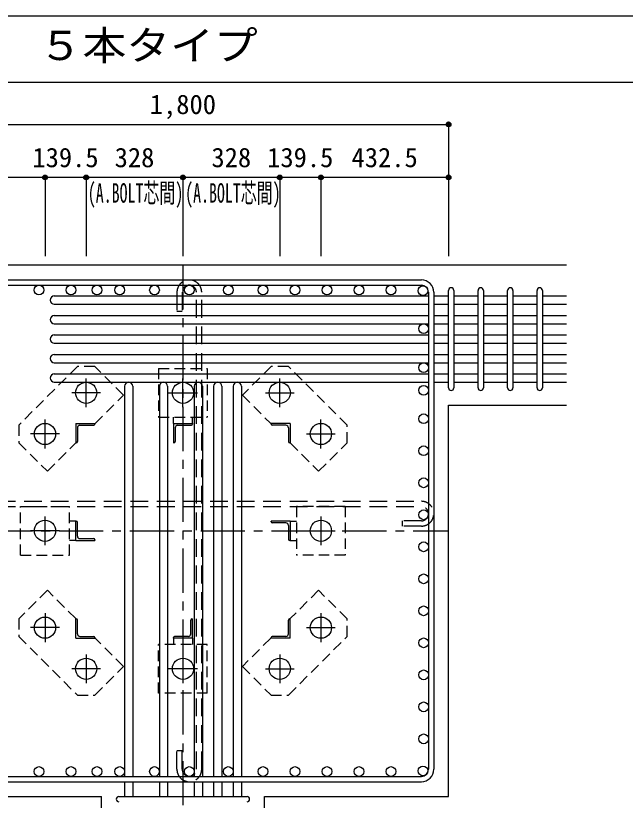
# Model space of a CAD drawing. Units: millimetres at full size, sheet at 1:30. Extents: x -5973 to 5954, y -4195 to 4201.
# Drawn here: x -4863 to -2797, y 1543 to 4201 of the extents above; entities that cross this region are included whole.
import ezdxf
from ezdxf.enums import TextEntityAlignment as Align

# ---------------------------------------------------------------- set-up
doc = ezdxf.new("R2010")
doc.units = ezdxf.units.MM
doc.header["$LTSCALE"] = 30
doc.header["$PDMODE"] = 32
doc.header["$PDSIZE"] = 15
for name, pattern in [('CHAIN1', [8, 5, -1, 1, -1]), ('DASHED1', [1.8, 1.2, -0.6]), ('DASHED2', [3, 2, -1])]:
    doc.linetypes.add(name, pattern=pattern)
for name, color, linetype in [('0-1_躯体線', 2, 'Continuous'), ('0-2_アンカーボルト', 4, 'CHAIN1'), ('0-3_立上り筋', 3, 'Continuous'), ('0-4_フープ筋', 7, 'Continuous'), ('0-5_基礎梁筋', 7, 'Continuous'), ('0-6_スタラップ筋', 7, 'Continuous'), ('0-7_文字', 4, 'Continuous'), ('0-9_プレート', 4, 'DASHED1'), ('0-A_アングル', 4, 'Continuous'), ('0-C', 7, 'DASHED2'), ('0-D_寸法', 4, 'Continuous'), ('6-7_文字', 7, 'Continuous'), ('F-0_枠', 6, 'Continuous')]:
    doc.layers.add(name, color=color, linetype=linetype)
doc.styles.add('ＭＳ ゴシック', font='')
doc.styles.get('ＭＳ ゴシック').set_extended_font_data('MS Gothic')

msp = doc.modelspace()

# ---------------------------------------------------------------- linework, layer by layer
at = {"layer": '0-1_躯体線'}
for p, q in [((-2995.8, 3356.03), (-5195.8, 3356.03)), ((-3395.8, 2881.53), (-2995.8, 2881.53)), ((-3395.8, 1556.03), (-3395.8, 2881.53)), ((-5195.8, 1556.03), (-4571.8, 1556.03)), ((-4571.8, 1156.03), (-4571.8, 1556.03))]:
    msp.add_line(p, q, dxfattribs=at)
msp.add_lwpolyline([(-4019.8, 1156.03), (-4019.8, 1556.03), (-3395.8, 1556.03)], dxfattribs=at)
at = {"layer": '0-2_アンカーボルト'}
for p, q in [((-4623.8, 2874.73), (-4623.8, 2972.23)), ((-4295.8, 2874.83), (-4295.8, 2972.33)), ((-3967.8, 2874.83), (-3967.8, 2972.33)), ((-4575.1, 2923.53), (-4672.6, 2923.53)), ((-4344.6, 2923.53), (-4247.1, 2923.53)), ((-4016.6, 2923.53), (-3919.1, 2923.53)), ((-4763.3, 2735.23), (-4763.3, 2832.73)), ((-3828.3, 2735.33), (-3828.3, 2832.83)), ((-4714.6, 2784.03), (-4812.1, 2784.03)), ((-3877.1, 2784.03), (-3779.6, 2784.03)), ((-4763.3, 2407.23), (-4763.3, 2504.73)), ((-3828.3, 2504.83), (-3828.3, 2407.33)), ((-4714.6, 2456.03), (-4812.1, 2456.03)), ((-3877, 2456.03), (-3779.5, 2456.03)), ((-4763.3, 2176.73), (-4763.3, 2079.23)), ((-3828.3, 2176.83), (-3828.3, 2079.33)), ((-4714.5, 2128.03), (-4812, 2128.03)), ((-3877, 2128.03), (-3779.5, 2128.03)), ((-4623.8, 2037.23), (-4623.8, 1939.73)), ((-4295.8, 2037.23), (-4295.8, 1939.73)), ((-3967.8, 2037.33), (-3967.8, 1939.83)), ((-4575, 1988.53), (-4672.5, 1988.53)), ((-4247, 1988.53), (-4344.5, 1988.53)), ((-4016.5, 1988.53), (-3919, 1988.53))]:
    msp.add_line(p, q, dxfattribs=at)
at = {"layer": '0-2_アンカーボルト', "color": 3, "linetype": 'Continuous'}
for centre in [(-4623.8, 2923.53), (-4295.8, 2923.53), (-3967.8, 2923.53), (-4763.3, 2784.03), (-3828.3, 2784.03), (-4763.3, 2456.03), (-3828.3, 2456.03), (-4763.3, 2128.03), (-3828.3, 2128.03), (-4623.8, 1988.53), (-4295.8, 1988.53), (-3967.8, 1988.53)]:
    msp.add_circle(centre, 36, dxfattribs=at)
at = {"layer": '0-3_立上り筋'}
for centre in [(-4783.78, 3271.53), (-4675.34, 3271.53), (-4587.3, 3271.53), (-4510.3, 3271.53), (-4392.3, 3271.53), (-4274.3, 3271.53), (-4142.3, 3271.53), (-4024.7, 3271.53), (-3916.26, 3271.53), (-3807.82, 3271.53), (-3699.38, 3271.53), (-3590.94, 3271.53), (-3482.5, 3269.33), (-3480.3, 3141.03), (-3480.3, 3009.03), (-3480.3, 2932.03), (-3480.3, 2835.57), (-3480.3, 2727.13), (-3480.3, 2618.69), (-3480.3, 2510.25), (-3480.3, 2401.81), (-3480.3, 2293.37), (-3480.3, 2184.93), (-3480.3, 2076.49), (-3480.3, 1968.05), (-3480.3, 1859.61), (-3480.3, 1751.17), (-4783.78, 1640.53), (-4675.34, 1640.53), (-4587.3, 1640.53), (-4510.3, 1640.53), (-4392.3, 1640.53), (-4274.3, 1640.53), (-4142.3, 1640.53), (-4024.7, 1640.53), (-3916.26, 1640.53), (-3807.82, 1640.53), (-3699.38, 1640.53), (-3590.94, 1640.53), (-3482.5, 1642.73)]:
    msp.add_circle(centre, 16.5, dxfattribs=at)
at = {"layer": '0-4_フープ筋'}
for p, q in [((-5103.8, 3306.03), (-3487.8, 3306.03)), ((-5103.8, 3288.03), (-3487.8, 3288.03)), ((-3463.8, 3264.03), (-3463.8, 1648.03)), ((-3445.8, 3264.03), (-3445.8, 1648.03)), ((-5103.8, 1624.03), (-3487.8, 1624.03)), ((-5103.8, 1606.03), (-3487.8, 1606.03))]:
    msp.add_line(p, q, dxfattribs=at)
for centre, radius, start, end in [((-3487.8, 3264.03), 42, 0, 90), ((-3487.8, 3264.03), 24, 0, 90), ((-3487.8, 1648.03), 42, 270, 0), ((-3487.8, 1648.03), 24, 270, 0)]:
    msp.add_arc(centre, radius, start, end, dxfattribs=at)
at = {"layer": '0-5_基礎梁筋'}
for p, q in [((-4731.8, 3251.53), (-3463.8, 3251.53)), ((-3445.8, 3251.53), (-3395.8, 3251.53)), ((-3377.8, 3251.53), (-3295.8, 3251.53)), ((-3277.8, 3251.53), (-3195.8, 3251.53)), ((-3177.8, 3251.53), (-3095.8, 3251.53)), ((-3077.8, 3251.53), (-2995.8, 3251.53)), ((-4731.8, 3223.53), (-3463.8, 3223.53)), ((-3445.8, 3223.53), (-3395.8, 3223.53)), ((-3377.8, 3223.53), (-3295.8, 3223.53)), ((-3277.8, 3223.53), (-3195.8, 3223.53)), ((-3177.8, 3223.53), (-3095.8, 3223.53)), ((-3077.8, 3223.53), (-2995.8, 3223.53)), ((-4731.8, 3185.53), (-3463.8, 3185.53)), ((-3445.8, 3185.53), (-3395.8, 3185.53)), ((-3377.8, 3185.53), (-3295.8, 3185.53)), ((-3277.8, 3185.53), (-3195.8, 3185.53)), ((-3177.8, 3185.53), (-3095.8, 3185.53)), ((-3077.8, 3185.53), (-2995.8, 3185.53)), ((-4731.8, 3157.53), (-3463.8, 3157.53)), ((-3445.8, 3157.53), (-3395.8, 3157.53)), ((-3377.8, 3157.53), (-3295.8, 3157.53)), ((-3277.8, 3157.53), (-3195.8, 3157.53)), ((-3177.8, 3157.53), (-3095.8, 3157.53)), ((-3077.8, 3157.53), (-2995.8, 3157.53)), ((-4731.8, 3119.53), (-3463.8, 3119.53)), ((-3445.8, 3119.53), (-3395.8, 3119.53)), ((-3377.8, 3119.53), (-3295.8, 3119.53)), ((-3277.8, 3119.53), (-3195.8, 3119.53)), ((-3177.8, 3119.53), (-3095.8, 3119.53)), ((-3077.8, 3119.53), (-2995.8, 3119.53)), ((-4731.8, 3091.53), (-3463.8, 3091.53)), ((-3445.8, 3091.53), (-3395.8, 3091.53)), ((-3377.8, 3091.53), (-3295.8, 3091.53)), ((-3277.8, 3091.53), (-3195.8, 3091.53)), ((-3177.8, 3091.53), (-3095.8, 3091.53)), ((-3077.8, 3091.53), (-2995.8, 3091.53)), ((-4731.8, 3053.53), (-3463.8, 3053.53)), ((-3445.8, 3053.53), (-3395.8, 3053.53)), ((-3377.8, 3053.53), (-3295.8, 3053.53)), ((-3277.8, 3053.53), (-3195.8, 3053.53)), ((-3177.8, 3053.53), (-3095.8, 3053.53)), ((-3077.8, 3053.53), (-2995.8, 3053.53)), ((-4731.8, 3025.53), (-3463.8, 3025.53)), ((-3445.8, 3025.53), (-3395.8, 3025.53)), ((-3377.8, 3025.53), (-3295.8, 3025.53)), ((-3277.8, 3025.53), (-3195.8, 3025.53)), ((-3177.8, 3025.53), (-3095.8, 3025.53)), ((-3077.8, 3025.53), (-2995.8, 3025.53)), ((-4731.8, 2987.53), (-3463.8, 2987.53)), ((-3445.8, 2987.53), (-3395.8, 2987.53)), ((-3377.8, 2987.53), (-3295.8, 2987.53)), ((-3277.8, 2987.53), (-3195.8, 2987.53)), ((-3177.8, 2987.53), (-3095.8, 2987.53)), ((-3077.8, 2987.53), (-2995.8, 2987.53)), ((-4731.8, 2959.53), (-3463.8, 2959.53)), ((-3445.8, 2959.53), (-3395.8, 2959.53)), ((-3377.8, 2959.53), (-3295.8, 2959.53)), ((-3277.8, 2959.53), (-3195.8, 2959.53)), ((-3177.8, 2959.53), (-3095.8, 2959.53)), ((-3077.8, 2959.53), (-2995.8, 2959.53)), ((-4493.8, 2945.53), (-4493.8, 1624.03)), ((-4465.8, 2945.53), (-4465.8, 1624.03)), ((-4375.8, 2945.53), (-4375.8, 1624.03)), ((-4347.8, 2945.53), (-4347.8, 1624.03)), ((-4257.8, 2945.53), (-4257.8, 1624.03)), ((-4229.8, 2945.53), (-4229.8, 1624.03)), ((-4191.8, 2945.53), (-4191.8, 1624.03)), ((-4163.8, 2945.53), (-4163.8, 1624.03)), ((-4125.8, 2945.53), (-4125.8, 1624.03)), ((-4097.8, 2945.53), (-4097.8, 1624.03)), ((-4493.8, 1606.03), (-4493.8, 1556.03)), ((-4465.8, 1606.03), (-4465.8, 1556.03)), ((-4375.8, 1606.03), (-4375.8, 1556.03)), ((-4347.8, 1606.03), (-4347.8, 1556.03)), ((-4257.8, 1606.03), (-4257.8, 1556.03)), ((-4229.8, 1606.03), (-4229.8, 1556.03)), ((-4191.8, 1606.03), (-4191.8, 1556.03)), ((-4163.8, 1606.03), (-4163.8, 1556.03)), ((-4125.8, 1606.03), (-4125.8, 1556.03)), ((-4097.8, 1606.03), (-4097.8, 1556.03))]:
    msp.add_line(p, q, dxfattribs=at)
for centre, start, end in [((-4731.8, 3237.53), 90, 270), ((-4731.8, 3171.53), 90, 270), ((-4731.8, 3105.53), 90, 270), ((-4731.8, 3039.53), 90, 270), ((-4731.8, 2973.53), 90, 270), ((-4479.8, 2945.53), 0, 180), ((-4361.8, 2945.53), 0, 180), ((-4243.8, 2945.53), 0, 180), ((-4177.8, 2945.53), 0, 180), ((-4111.8, 2945.53), 0, 180)]:
    msp.add_arc(centre, 14, start, end, dxfattribs=at)
at = {"layer": '0-6_スタラップ筋'}
for p, q in [((-3395.8, 2940.53), (-3395.8, 3270.53)), ((-3377.8, 3270.53), (-3377.8, 2940.53)), ((-3295.8, 2940.53), (-3295.8, 3270.53)), ((-3277.8, 3270.53), (-3277.8, 2940.53)), ((-3195.8, 2940.53), (-3195.8, 3270.53)), ((-3177.8, 3270.53), (-3177.8, 2940.53)), ((-3095.8, 2940.53), (-3095.8, 3270.53)), ((-3077.8, 3270.53), (-3077.8, 2940.53)), ((-4512.8, 1556.03), (-4078.8, 1556.03))]:
    msp.add_line(p, q, dxfattribs=at)
for centre, start, end in [((-3386.8, 3270.53), 0, 180), ((-3286.8, 3270.53), 0, 180), ((-3186.8, 3270.53), 0, 180), ((-3086.8, 3270.53), 0, 180), ((-3386.8, 2940.53), 180, 0), ((-3286.8, 2940.53), 180, 0), ((-3186.8, 2940.53), 180, 0), ((-3086.8, 2940.53), 180, 0), ((-4512.8, 1547.03), 90, 270), ((-4078.8, 1547.03), 270, 90)]:
    msp.add_arc(centre, 9, start, end, dxfattribs=at)
at = {"layer": '0-9_プレート'}
for p, q in [((-4653.6, 3012.53), (-4852.3, 2813.83)), ((-4594.2, 3012.53), (-4653.6, 3012.53)), ((-4497.3, 2915.63), (-4594.2, 3012.53)), ((-4378.3, 3006.03), (-4213.3, 3006.03)), ((-4378.3, 3006.03), (-4378.3, 2841.03)), ((-4213.3, 3006.03), (-4213.3, 2841.03)), ((-3997.4, 3012.53), (-4094.3, 2915.63)), ((-3938, 3012.53), (-3997.4, 3012.53)), ((-3739.3, 2813.83), (-3938, 3012.53)), ((-4593.4, 2819.53), (-4497.3, 2915.63)), ((-4094.3, 2915.63), (-3998.2, 2819.53)), ((-4378.3, 2841.03), (-4213.3, 2841.03)), ((-4328.3, 2819.53), (-4328.3, 2841.03)), ((-4263.3, 2819.53), (-4263.3, 2841.03)), ((-4852.3, 2813.83), (-4852.3, 2754.43)), ((-3739.3, 2754.43), (-3739.3, 2813.83)), ((-4852.3, 2754.43), (-4755.4, 2657.53)), ((-4755.4, 2657.53), (-4659.3, 2753.63)), ((-3932.3, 2753.63), (-3836.2, 2657.53)), ((-3836.2, 2657.53), (-3739.3, 2754.43)), ((-4845.8, 2538.53), (-4680.8, 2538.53)), ((-4845.8, 2373.53), (-4845.8, 2538.53)), ((-4680.8, 2373.53), (-4680.8, 2538.53)), ((-3910.8, 2538.53), (-3910.8, 2373.53)), ((-3745.8, 2538.53), (-3910.8, 2538.53)), ((-3745.8, 2538.53), (-3745.8, 2373.53)), ((-4659.3, 2488.53), (-4680.8, 2488.53)), ((-3932.3, 2488.53), (-3910.8, 2488.53)), ((-4659.3, 2423.53), (-4680.8, 2423.53)), ((-3932.3, 2423.53), (-3910.8, 2423.53)), ((-4845.8, 2373.53), (-4680.8, 2373.53)), ((-3745.8, 2373.53), (-3910.8, 2373.53)), ((-4755.4, 2254.53), (-4852.3, 2157.63)), ((-4659.3, 2158.43), (-4755.4, 2254.53)), ((-3836.2, 2254.53), (-3932.3, 2158.43)), ((-3739.3, 2157.63), (-3836.2, 2254.53)), ((-4852.3, 2157.63), (-4852.3, 2098.23)), ((-3739.3, 2098.23), (-3739.3, 2157.63)), ((-4852.3, 2098.23), (-4653.6, 1899.53)), ((-4497.3, 1996.43), (-4593.4, 2092.53)), ((-4328.3, 2092.53), (-4328.3, 2071.03)), ((-4263.3, 2092.53), (-4263.3, 2071.03)), ((-3998.2, 2092.53), (-4094.3, 1996.43)), ((-3938, 1899.53), (-3739.3, 2098.23)), ((-4213.3, 2071.03), (-4378.3, 2071.03)), ((-4378.3, 1906.03), (-4378.3, 2071.03)), ((-4213.3, 1906.03), (-4213.3, 2071.03)), ((-4594.2, 1899.53), (-4497.3, 1996.43)), ((-4094.3, 1996.43), (-3997.4, 1899.53)), ((-4653.6, 1899.53), (-4594.2, 1899.53)), ((-4213.3, 1906.03), (-4378.3, 1906.03)), ((-3997.4, 1899.53), (-3938, 1899.53))]:
    msp.add_line(p, q, dxfattribs=at)
at = {"layer": '0-A_アングル'}
for p, q in [((-4659.3, 2819.53), (-4594.3, 2819.53)), ((-4659.3, 2819.53), (-4659.3, 2754.53)), ((-4594.3, 2819.53), (-4594.3, 2817.53)), ((-4328.3, 2819.53), (-4263.3, 2819.53)), ((-4328.3, 2819.53), (-4328.3, 2754.53)), ((-4263.3, 2819.53), (-4263.3, 2817.53)), ((-3932.3, 2819.53), (-3997.3, 2819.53)), ((-3997.3, 2817.53), (-3997.3, 2819.53)), ((-3932.3, 2819.53), (-3932.3, 2754.53)), ((-4653.3, 2805.03), (-4653.3, 2758.53)), ((-4644.8, 2813.53), (-4598.3, 2813.53)), ((-4322.3, 2805.03), (-4322.3, 2758.53)), ((-4313.8, 2813.53), (-4267.3, 2813.53)), ((-3946.8, 2813.53), (-3993.3, 2813.53)), ((-3938.3, 2805.03), (-3938.3, 2758.53)), ((-4657.3, 2754.53), (-4659.3, 2754.53)), ((-4326.3, 2754.53), (-4328.3, 2754.53)), ((-3932.3, 2754.53), (-3934.3, 2754.53)), ((-4659.3, 2488.53), (-4657.3, 2488.53)), ((-4659.3, 2423.53), (-4659.3, 2488.53)), ((-4653.3, 2438.03), (-4653.3, 2484.53)), ((-3932.3, 2488.53), (-3997.3, 2488.53)), ((-3997.3, 2486.53), (-3997.3, 2488.53)), ((-3946.8, 2482.53), (-3993.3, 2482.53)), ((-3938.3, 2474.03), (-3938.3, 2427.53)), ((-3932.3, 2488.53), (-3932.3, 2423.53)), ((-4659.3, 2423.53), (-4594.3, 2423.53)), ((-4644.8, 2429.53), (-4598.3, 2429.53)), ((-4594.3, 2425.53), (-4594.3, 2423.53)), ((-3932.3, 2423.53), (-3934.3, 2423.53)), ((-4659.3, 2157.53), (-4657.3, 2157.53)), ((-4659.3, 2092.53), (-4659.3, 2157.53)), ((-4653.3, 2107.03), (-4653.3, 2153.53)), ((-4269.3, 2107.03), (-4269.3, 2153.53)), ((-4265.3, 2157.53), (-4263.3, 2157.53)), ((-4263.3, 2092.53), (-4263.3, 2157.53)), ((-3938.3, 2107.03), (-3938.3, 2153.53)), ((-3934.3, 2157.53), (-3932.3, 2157.53)), ((-3932.3, 2092.53), (-3932.3, 2157.53)), ((-4659.3, 2092.53), (-4594.3, 2092.53)), ((-4644.8, 2098.53), (-4598.3, 2098.53)), ((-4594.3, 2094.53), (-4594.3, 2092.53)), ((-4328.3, 2092.53), (-4328.3, 2094.53)), ((-4263.3, 2092.53), (-4328.3, 2092.53)), ((-4277.8, 2098.53), (-4324.3, 2098.53)), ((-3997.3, 2092.53), (-3997.3, 2094.53)), ((-3932.3, 2092.53), (-3997.3, 2092.53)), ((-3946.8, 2098.53), (-3993.3, 2098.53))]:
    msp.add_line(p, q, dxfattribs=at)
for centre, radius, start, end in [((-4644.8, 2805.03), 8.5, 90, 180), ((-4598.3, 2817.53), 4, 270, 0), ((-4313.8, 2805.03), 8.5, 90, 180), ((-4267.3, 2817.53), 4, 270, 0), ((-3993.3, 2817.53), 4, 180, 270), ((-3946.8, 2805.03), 8.5, 0, 90), ((-4657.3, 2758.53), 4, 270, 0), ((-4326.3, 2758.53), 4, 270, 0), ((-3934.3, 2758.53), 4, 180, 270), ((-4657.3, 2484.53), 4, 0, 90), ((-3993.3, 2486.53), 4, 180, 270), ((-3946.8, 2474.03), 8.5, 0, 90), ((-4644.8, 2438.03), 8.5, 180, 270), ((-4598.3, 2425.53), 4, 0, 90), ((-3934.3, 2427.53), 4, 180, 270), ((-4657.3, 2153.53), 4, 0, 90), ((-4265.3, 2153.53), 4, 90, 180), ((-3934.3, 2153.53), 4, 90, 180), ((-4644.8, 2107.03), 8.5, 180, 270), ((-4277.8, 2107.03), 8.5, 270, 0), ((-3946.8, 2107.03), 8.5, 270, 0), ((-4598.3, 2094.53), 4, 0, 90), ((-4324.3, 2094.53), 4, 90, 180), ((-3993.3, 2094.53), 4, 90, 180)]:
    msp.add_arc(centre, radius, start, end, dxfattribs=at)
at = {"layer": '0-C'}
for p, q in [((-4316.3, 3264.03), (-4316.3, 3200.03)), ((-4298.3, 3264.03), (-4298.3, 3200.03)), ((-4250.3, 1648.03), (-4250.3, 3264.03)), ((-4232.3, 1648.03), (-4232.3, 3264.03)), ((-4316.3, 3200.03), (-4298.3, 3200.03)), ((-5103.8, 2555.91), (-3487.8, 2555.91)), ((-5103.8, 2537.91), (-3487.8, 2537.91)), ((-3551.8, 2471.91), (-3551.8, 2489.91)), ((-3487.8, 2489.91), (-3551.8, 2489.91)), ((-3487.8, 2471.91), (-3551.8, 2471.91)), ((-4298.3, 1648.03), (-4298.3, 1712.03))]:
    msp.add_line(p, q, dxfattribs=at)
msp.add_lwpolyline([(-4316.3, 1648.03), (-4316.3, 1712.03), (-4298.3, 1712.03)], dxfattribs=at)
for centre, radius, start, end in [((-4274.3, 3264.03), 42, 0, 180), ((-4274.3, 3264.03), 24, 0, 180), ((-3487.8, 2513.91), 42, 270, 90), ((-3487.8, 2513.91), 24, 270, 90), ((-4274.3, 1648.03), 42, 180, 0), ((-4274.3, 1648.03), 24, 180, 0)]:
    msp.add_arc(centre, radius, start, end, dxfattribs=at)
at = {"layer": '0-D_寸法'}
for p, q in [((-5195.8, 3833.07), (-3395.8, 3833.07)), ((-5195.8, 3833.07), (-3395.8, 3833.07)), ((-3395.8, 3833.07), (-3395.8, 3653.07)), ((-4763.3, 3653.07), (-5195.8, 3653.07)), ((-4623.8, 3653.07), (-4763.3, 3653.07)), ((-4763.3, 3653.07), (-4763.3, 3386.03)), ((-4295.8, 3653.07), (-4623.8, 3653.07)), ((-4623.8, 3653.07), (-4623.8, 3386.03)), ((-3967.8, 3653.07), (-4295.8, 3653.07)), ((-4295.8, 3653.07), (-4295.8, 3386.03)), ((-3828.3, 3653.07), (-3967.8, 3653.07)), ((-3967.8, 3653.07), (-3967.8, 3386.03)), ((-3395.8, 3653.07), (-3828.3, 3653.07)), ((-3828.3, 3653.07), (-3828.3, 3386.03)), ((-3395.8, 3653.07), (-3395.8, 3386.03))]:
    msp.add_line(p, q, dxfattribs=at)
at = {"layer": '0-D_寸法', "linetype": 'CHAIN1'}
for p, q in [((-4295.8, 3356.03), (-4295.8, 1156.03)), ((-5195.8, 2456.03), (-3395.8, 2456.03))]:
    msp.add_line(p, q, dxfattribs=at)
at = {"layer": '0-D_寸法'}
for centre, radius in [((-3395.8, 3833.07), 8), ((-3395.8, 3833.07), 7.2), ((-3395.8, 3833.07), 6.4), ((-3395.8, 3833.07), 5.6), ((-3395.8, 3833.07), 4.8), ((-3395.8, 3833.07), 4), ((-3395.8, 3833.07), 3.2), ((-3395.8, 3833.07), 2.4), ((-3395.8, 3833.07), 1.6), ((-3395.8, 3833.07), 0.8), ((-4763.3, 3653.07), 8), ((-4763.3, 3653.07), 7.2), ((-4763.3, 3653.07), 6.4), ((-4763.3, 3653.07), 5.6), ((-4763.3, 3653.07), 4.8), ((-4763.3, 3653.07), 4), ((-4763.3, 3653.07), 3.2), ((-4763.3, 3653.07), 2.4), ((-4763.3, 3653.07), 1.6), ((-4763.3, 3653.07), 0.8), ((-4623.8, 3653.07), 8), ((-4623.8, 3653.07), 7.2), ((-4623.8, 3653.07), 6.4), ((-4623.8, 3653.07), 5.6), ((-4623.8, 3653.07), 4.8), ((-4623.8, 3653.07), 4), ((-4623.8, 3653.07), 3.2), ((-4623.8, 3653.07), 2.4), ((-4623.8, 3653.07), 1.6), ((-4623.8, 3653.07), 0.8), ((-4295.8, 3653.07), 8), ((-4295.8, 3653.07), 7.2), ((-4295.8, 3653.07), 6.4), ((-4295.8, 3653.07), 5.6), ((-4295.8, 3653.07), 4.8), ((-4295.8, 3653.07), 4), ((-4295.8, 3653.07), 3.2), ((-4295.8, 3653.07), 2.4), ((-4295.8, 3653.07), 1.6), ((-4295.8, 3653.07), 0.8), ((-3967.8, 3653.07), 8), ((-3967.8, 3653.07), 7.2), ((-3967.8, 3653.07), 6.4), ((-3967.8, 3653.07), 5.6), ((-3967.8, 3653.07), 4.8), ((-3967.8, 3653.07), 4), ((-3967.8, 3653.07), 3.2), ((-3967.8, 3653.07), 2.4), ((-3967.8, 3653.07), 1.6), ((-3967.8, 3653.07), 0.8), ((-3828.3, 3653.07), 8), ((-3828.3, 3653.07), 7.2), ((-3828.3, 3653.07), 6.4), ((-3828.3, 3653.07), 5.6), ((-3828.3, 3653.07), 4.8), ((-3828.3, 3653.07), 4), ((-3828.3, 3653.07), 3.2), ((-3828.3, 3653.07), 2.4), ((-3828.3, 3653.07), 1.6), ((-3828.3, 3653.07), 0.8), ((-3395.8, 3653.07), 8), ((-3395.8, 3653.07), 7.2), ((-3395.8, 3653.07), 6.4), ((-3395.8, 3653.07), 5.6), ((-3395.8, 3653.07), 4.8), ((-3395.8, 3653.07), 4), ((-3395.8, 3653.07), 3.2), ((-3395.8, 3653.07), 2.4), ((-3395.8, 3653.07), 1.6), ((-3395.8, 3653.07), 0.8)]:
    msp.add_circle(centre, radius, dxfattribs=at)
at = {"layer": '0-D_寸法', "color": 7}
for p in [(-3395.8, 3833.07), (-4763.3, 3653.07), (-4763.3, 3653.07), (-4623.8, 3653.07), (-4623.8, 3653.07), (-4295.8, 3653.07), (-4295.8, 3653.07), (-3967.8, 3653.07), (-3967.8, 3653.07), (-3828.3, 3653.07), (-3828.3, 3653.07), (-3395.8, 3653.07), (-3395.8, 3653.07)]:
    msp.add_point(p, dxfattribs=at)
at = {"layer": 'F-0_枠'}
msp.add_line((-5972.88, 4201.15), (5954.1, 4201.15), dxfattribs=at)
at = {"layer": 'F-0_枠', "color": 2}
msp.add_line((-5972.88, 3976.15), (3723.6, 3976.15), dxfattribs=at)

# ---------------------------------------------------------------- texts
at = {"layer": '0-7_文字', "style": 'ＭＳ ゴシック', "width": 0.6}
for p in [(-4618.25, 3547.86), (-4288.35, 3547.86)]:
    msp.add_text('(A.BOLT芯間)', height=65.98, dxfattribs=at).set_placement(p, align=Align.BOTTOM_LEFT)
at = {"layer": '0-D_寸法', "style": 'ＭＳ ゴシック'}
for s, p in [('1,800', (-4408.3, 3848.07)), ('139.5', (-4806.05, 3668.07)), ('328', (-4527.3, 3668.07)), ('328', (-4199.3, 3668.07)), ('139.5', (-4010.55, 3668.07)), ('432.5', (-3724.55, 3668.07))]:
    msp.add_text(s, height=65.98, dxfattribs=at).set_placement(p, align=Align.BOTTOM_LEFT)
at = {"layer": '6-7_文字', "color": 2, "style": 'ＭＳ ゴシック', "width": 1.1}
msp.add_text('\u3000\u3000基礎梁主筋\u3000５本タイプ', height=98.97, dxfattribs=at).set_placement((-5972.88, 4021.15), align=Align.BOTTOM_LEFT)

doc.saveas('drawing.dxf')
